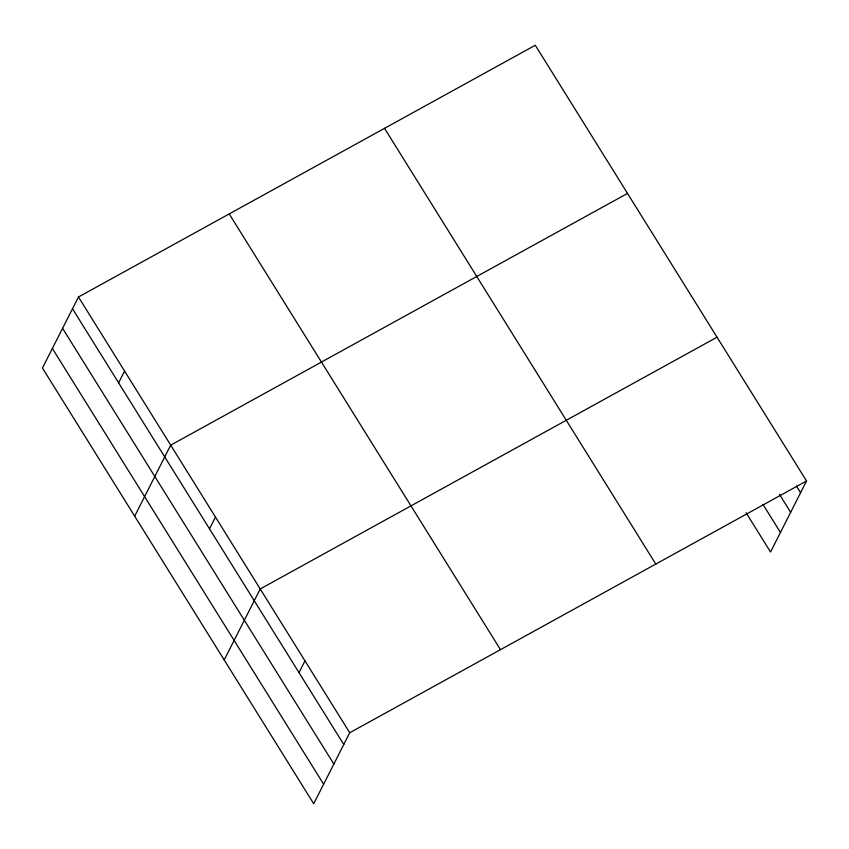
<?xml version="1.0" encoding="UTF-8"?>
<svg xmlns="http://www.w3.org/2000/svg" width="849" height="849" viewBox="0 0 849 849"><rect width="100%" height="100%" fill="white"/><g stroke="black" fill="none" stroke-linecap="round" stroke-linejoin="round"><path stroke-width="1.27" d="M78.469 297.001L42.45 368.01L313.716 803.748L349.735 732.751L806.55 480.99L535.284 45.252L78.469 297.001L349.735 732.751M118.616 382.846L124.591 371.077M134.683 516.16L170.702 445.152L627.517 193.402M209.491 528.821L215.466 517.052M224.2 659.96L260.219 588.951L717.034 337.202M299.007 672.62L304.982 660.851M806.55 480.99L770.531 551.999L746.048 512.679M796.383 486.031L800.575 492.77M779.467 494.341L790.663 512.318M762.954 504.37L780.443 532.45M384.533 128.326L655.799 564.076M229.219 213.916L500.486 649.665M72.505 308.771L343.771 744.52M62.582 328.319L333.848 764.068M52.362 348.461L323.628 784.211"/></g></svg>
